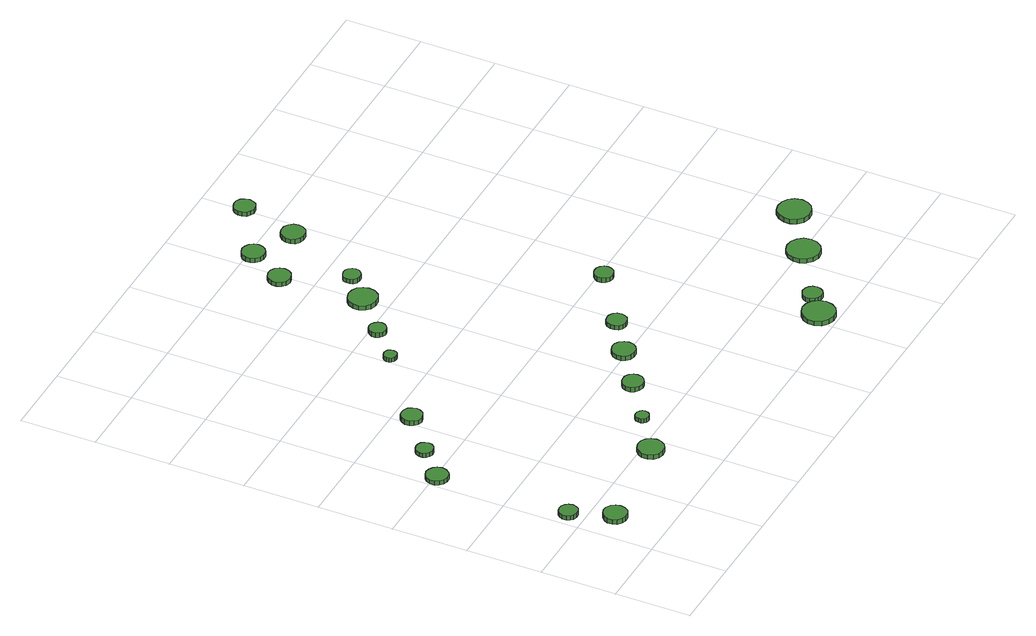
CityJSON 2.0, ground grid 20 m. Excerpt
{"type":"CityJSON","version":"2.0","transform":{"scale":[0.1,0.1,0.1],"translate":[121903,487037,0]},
"CityObjects":{
"tree1":{"type":"SolitaryVegetationObject","attributes":{"function":"something"},"geometry":[{"type":"MultiSurface","lod":"1","boundaries":[[[0,1,2,3,4,5,6,7,8,9,10,11,12,13,14]],[[15,16,17,18,19,20,21,22,23,24,25,26,27,28,29]],[[0,29,28,1]],[[1,28,27,2]],[[2,27,26,3]],[[3,26,25,4]],[[4,25,24,5]],[[5,24,23,6]],[[6,23,22,7]],[[7,22,21,8]],[[8,21,20,9]],[[9,20,19,10]],[[10,19,18,11]],[[11,18,17,12]],[[12,17,16,13]],[[13,16,15,14]],[[14,15,29,0]]]}]},
"tree2":{"type":"SolitaryVegetationObject","attributes":{"function":"something"},"geometry":[{"type":"MultiSurface","lod":"1","boundaries":[[[30,31,32,33,34,35,36,37,38,39,40,41,42,43,44]],[[45,46,47,48,49,50,51,52,53,54,55,56,57,58,59]],[[30,59,58,31]],[[31,58,57,32]],[[32,57,56,33]],[[33,56,55,34]],[[34,55,54,35]],[[35,54,53,36]],[[36,53,52,37]],[[37,52,51,38]],[[38,51,50,39]],[[39,50,49,40]],[[40,49,48,41]],[[41,48,47,42]],[[42,47,46,43]],[[43,46,45,44]],[[44,45,59,30]]]}]},
"tree3":{"type":"SolitaryVegetationObject","attributes":{"function":"something"},"geometry":[{"type":"MultiSurface","lod":"1","boundaries":[[[60,61,62,63,64,65,66,67,68,69,70,71,72,73,74]],[[75,76,77,78,79,80,81,82,83,84,85,86,87,88,89]],[[60,89,88,61]],[[61,88,87,62]],[[62,87,86,63]],[[63,86,85,64]],[[64,85,84,65]],[[65,84,83,66]],[[66,83,82,67]],[[67,82,81,68]],[[68,81,80,69]],[[69,80,79,70]],[[70,79,78,71]],[[71,78,77,72]],[[72,77,76,73]],[[73,76,75,74]],[[74,75,89,60]]]}]},
"tree4":{"type":"SolitaryVegetationObject","attributes":{"function":"something"},"geometry":[{"type":"MultiSurface","lod":"1","boundaries":[[[90,91,92,93,94,95,96,97,98,99,100,101,102,103,104]],[[105,106,107,108,109,110,111,112,113,114,115,116,117,118,119]],[[90,119,118,91]],[[91,118,117,92]],[[92,117,116,93]],[[93,116,115,94]],[[94,115,114,95]],[[95,114,113,96]],[[96,113,112,97]],[[97,112,111,98]],[[98,111,110,99]],[[99,110,109,100]],[[100,109,108,101]],[[101,108,107,102]],[[102,107,106,103]],[[103,106,105,104]],[[104,105,119,90]]]}]},
"tree5":{"type":"SolitaryVegetationObject","attributes":{"function":"something"},"geometry":[{"type":"MultiSurface","lod":"1","boundaries":[[[120,121,122,123,124,125,126,127,128,129,130,131,132,133,134]],[[135,136,137,138,139,140,141,142,143,144,145,146,147,148,149]],[[120,149,148,121]],[[121,148,147,122]],[[122,147,146,123]],[[123,146,145,124]],[[124,145,144,125]],[[125,144,143,126]],[[126,143,142,127]],[[127,142,141,128]],[[128,141,140,129]],[[129,140,139,130]],[[130,139,138,131]],[[131,138,137,132]],[[132,137,136,133]],[[133,136,135,134]],[[134,135,149,120]]]}]},
"tree6":{"type":"SolitaryVegetationObject","attributes":{"function":"something"},"geometry":[{"type":"MultiSurface","lod":"1","boundaries":[[[150,151,152,153,154,155,156,157,158,159,160,161,162,163,164]],[[165,166,167,168,169,170,171,172,173,174,175,176,177,178,179]],[[150,179,178,151]],[[151,178,177,152]],[[152,177,176,153]],[[153,176,175,154]],[[154,175,174,155]],[[155,174,173,156]],[[156,173,172,157]],[[157,172,171,158]],[[158,171,170,159]],[[159,170,169,160]],[[160,169,168,161]],[[161,168,167,162]],[[162,167,166,163]],[[163,166,165,164]],[[164,165,179,150]]]}]},
"tree7":{"type":"SolitaryVegetationObject","attributes":{"function":"something"},"geometry":[{"type":"MultiSurface","lod":"1","boundaries":[[[180,181,182,183,184,185,186,187,188,189,190,191,192,193,194]],[[195,196,197,198,199,200,201,202,203,204,205,206,207,208,209]],[[180,209,208,181]],[[181,208,207,182]],[[182,207,206,183]],[[183,206,205,184]],[[184,205,204,185]],[[185,204,203,186]],[[186,203,202,187]],[[187,202,201,188]],[[188,201,200,189]],[[189,200,199,190]],[[190,199,198,191]],[[191,198,197,192]],[[192,197,196,193]],[[193,196,195,194]],[[194,195,209,180]]]}]},
"tree8":{"type":"SolitaryVegetationObject","attributes":{"function":"something"},"geometry":[{"type":"MultiSurface","lod":"1","boundaries":[[[210,211,212,213,214,215,216,217,218,219,220,221,222,223,224]],[[225,226,227,228,229,230,231,232,233,234,235,236,237,238,239]],[[210,239,238,211]],[[211,238,237,212]],[[212,237,236,213]],[[213,236,235,214]],[[214,235,234,215]],[[215,234,233,216]],[[216,233,232,217]],[[217,232,231,218]],[[218,231,230,219]],[[219,230,229,220]],[[220,229,228,221]],[[221,228,227,222]],[[222,227,226,223]],[[223,226,225,224]],[[224,225,239,210]]]}]},
"tree9":{"type":"SolitaryVegetationObject","attributes":{"function":"something"},"geometry":[{"type":"MultiSurface","lod":"1","boundaries":[[[240,241,242,243,244,245,246,247,248,249,250,251,252,253,254]],[[255,256,257,258,259,260,261,262,263,264,265,266,267,268,269]],[[240,269,268,241]],[[241,268,267,242]],[[242,267,266,243]],[[243,266,265,244]],[[244,265,264,245]],[[245,264,263,246]],[[246,263,262,247]],[[247,262,261,248]],[[248,261,260,249]],[[249,260,259,250]],[[250,259,258,251]],[[251,258,257,252]],[[252,257,256,253]],[[253,256,255,254]],[[254,255,269,240]]]}]},
"tree10":{"type":"SolitaryVegetationObject","attributes":{"function":"something"},"geometry":[{"type":"MultiSurface","lod":"1","boundaries":[[[270,271,272,273,274,275,276,277,278,279,280,281,282,283,284]],[[285,286,287,288,289,290,291,292,293,294,295,296,297,298,299]],[[270,299,298,271]],[[271,298,297,272]],[[272,297,296,273]],[[273,296,295,274]],[[274,295,294,275]],[[275,294,293,276]],[[276,293,292,277]],[[277,292,291,278]],[[278,291,290,279]],[[279,290,289,280]],[[280,289,288,281]],[[281,288,287,282]],[[282,287,286,283]],[[283,286,285,284]],[[284,285,299,270]]]}]},
"tree11":{"type":"SolitaryVegetationObject","attributes":{"function":"something"},"geometry":[{"type":"MultiSurface","lod":"1","boundaries":[[[300,301,302,303,304,305,306,307,308,309,310,311,312,313,314]],[[315,316,317,318,319,320,321,322,323,324,325,326,327,328,329]],[[300,329,328,301]],[[301,328,327,302]],[[302,327,326,303]],[[303,326,325,304]],[[304,325,324,305]],[[305,324,323,306]],[[306,323,322,307]],[[307,322,321,308]],[[308,321,320,309]],[[309,320,319,310]],[[310,319,318,311]],[[311,318,317,312]],[[312,317,316,313]],[[313,316,315,314]],[[314,315,329,300]]]}]},
"tree12":{"type":"SolitaryVegetationObject","attributes":{"function":"something"},"geometry":[{"type":"MultiSurface","lod":"1","boundaries":[[[330,331,332,333,334,335,336,337,338,339,340,341,342,343,344]],[[345,346,347,348,349,350,351,352,353,354,355,356,357,358,359]],[[330,359,358,331]],[[331,358,357,332]],[[332,357,356,333]],[[333,356,355,334]],[[334,355,354,335]],[[335,354,353,336]],[[336,353,352,337]],[[337,352,351,338]],[[338,351,350,339]],[[339,350,349,340]],[[340,349,348,341]],[[341,348,347,342]],[[342,347,346,343]],[[343,346,345,344]],[[344,345,359,330]]]}]},
"tree13":{"type":"SolitaryVegetationObject","attributes":{"function":"something"},"geometry":[{"type":"MultiSurface","lod":"1","boundaries":[[[360,361,362,363,364,365,366,367,368,369,370,371,372,373,374]],[[375,376,377,378,379,380,381,382,383,384,385,386,387,388,389]],[[360,389,388,361]],[[361,388,387,362]],[[362,387,386,363]],[[363,386,385,364]],[[364,385,384,365]],[[365,384,383,366]],[[366,383,382,367]],[[367,382,381,368]],[[368,381,380,369]],[[369,380,379,370]],[[370,379,378,371]],[[371,378,377,372]],[[372,377,376,373]],[[373,376,375,374]],[[374,375,389,360]]]}]},
"tree14":{"type":"SolitaryVegetationObject","attributes":{"function":"something"},"geometry":[{"type":"MultiSurface","lod":"1","boundaries":[[[390,391,392,393,394,395,396,397,398,399,400,401,402,403,404]],[[405,406,407,408,409,410,411,412,413,414,415,416,417,418,419]],[[390,419,418,391]],[[391,418,417,392]],[[392,417,416,393]],[[393,416,415,394]],[[394,415,414,395]],[[395,414,413,396]],[[396,413,412,397]],[[397,412,411,398]],[[398,411,410,399]],[[399,410,409,400]],[[400,409,408,401]],[[401,408,407,402]],[[402,407,406,403]],[[403,406,405,404]],[[404,405,419,390]]]}]},
"tree15":{"type":"SolitaryVegetationObject","attributes":{"function":"something"},"geometry":[{"type":"MultiSurface","lod":"1","boundaries":[[[420,421,422,423,424,425,426,427,428,429,430,431,432,433,434]],[[435,436,437,438,439,440,441,442,443,444,445,446,447,448,449]],[[420,449,448,421]],[[421,448,447,422]],[[422,447,446,423]],[[423,446,445,424]],[[424,445,444,425]],[[425,444,443,426]],[[426,443,442,427]],[[427,442,441,428]],[[428,441,440,429]],[[429,440,439,430]],[[430,439,438,431]],[[431,438,437,432]],[[432,437,436,433]],[[433,436,435,434]],[[434,435,449,420]]]}]},
"tree16":{"type":"SolitaryVegetationObject","attributes":{"function":"something"},"geometry":[{"type":"MultiSurface","lod":"1","boundaries":[[[450,451,452,453,454,455,456,457,458,459,460,461,462,463,464]],[[465,466,467,468,469,470,471,472,473,474,475,476,477,478,479]],[[450,479,478,451]],[[451,478,477,452]],[[452,477,476,453]],[[453,476,475,454]],[[454,475,474,455]],[[455,474,473,456]],[[456,473,472,457]],[[457,472,471,458]],[[458,471,470,459]],[[459,470,469,460]],[[460,469,468,461]],[[461,468,467,462]],[[462,467,466,463]],[[463,466,465,464]],[[464,465,479,450]]]}]},
"tree17":{"type":"SolitaryVegetationObject","attributes":{"function":"something"},"geometry":[{"type":"MultiSurface","lod":"1","boundaries":[[[480,481,482,483,484,485,486,487,488,489,490,491,492,493,494]],[[495,496,497,498,499,500,501,502,503,504,505,506,507,508,509]],[[480,509,508,481]],[[481,508,507,482]],[[482,507,506,483]],[[483,506,505,484]],[[484,505,504,485]],[[485,504,503,486]],[[486,503,502,487]],[[487,502,501,488]],[[488,501,500,489]],[[489,500,499,490]],[[490,499,498,491]],[[491,498,497,492]],[[492,497,496,493]],[[493,496,495,494]],[[494,495,509,480]]]}]},
"tree18":{"type":"SolitaryVegetationObject","attributes":{"function":"something"},"geometry":[{"type":"MultiSurface","lod":"1","boundaries":[[[510,511,512,513,514,515,516,517,518,519,520,521,522,523,524]],[[525,526,527,528,529,530,531,532,533,534,535,536,537,538,539]],[[510,539,538,511]],[[511,538,537,512]],[[512,537,536,513]],[[513,536,535,514]],[[514,535,534,515]],[[515,534,533,516]],[[516,533,532,517]],[[517,532,531,518]],[[518,531,530,519]],[[519,530,529,520]],[[520,529,528,521]],[[521,528,527,522]],[[522,527,526,523]],[[523,526,525,524]],[[524,525,539,510]]]}]},
"tree19":{"type":"SolitaryVegetationObject","attributes":{"function":"something"},"geometry":[{"type":"MultiSurface","lod":"1","boundaries":[[[540,541,542,543,544,545,546,547,548,549,550,551,552,553,554]],[[555,556,557,558,559,560,561,562,563,564,565,566,567,568,569]],[[540,569,568,541]],[[541,568,567,542]],[[542,567,566,543]],[[543,566,565,544]],[[544,565,564,545]],[[545,564,563,546]],[[546,563,562,547]],[[547,562,561,548]],[[548,561,560,549]],[[549,560,559,550]],[[550,559,558,551]],[[551,558,557,552]],[[552,557,556,553]],[[553,556,555,554]],[[554,555,569,540]]]}]},
"tree20":{"type":"SolitaryVegetationObject","attributes":{"function":"something"},"geometry":[{"type":"MultiSurface","lod":"1","boundaries":[[[570,571,572,573,574,575,576,577,578,579,580,581,582,583,584]],[[585,586,587,588,589,590,591,592,593,594,595,596,597,598,599]],[[570,599,598,571]],[[571,598,597,572]],[[572,597,596,573]],[[573,596,595,574]],[[574,595,594,575]],[[575,594,593,576]],[[576,593,592,577]],[[577,592,591,578]],[[578,591,590,579]],[[579,590,589,580]],[[580,589,588,581]],[[581,588,587,582]],[[582,587,586,583]],[[583,586,585,584]],[[584,585,599,570]]]}]},
"tree21":{"type":"SolitaryVegetationObject","attributes":{"function":"something"},"geometry":[{"type":"MultiSurface","lod":"1","boundaries":[[[600,601,602,603,604,605,606,607,608,609,610,611,612,613,614]],[[615,616,617,618,619,620,621,622,623,624,625,626,627,628,629]],[[600,629,628,601]],[[601,628,627,602]],[[602,627,626,603]],[[603,626,625,604]],[[604,625,624,605]],[[605,624,623,606]],[[606,623,622,607]],[[607,622,621,608]],[[608,621,620,609]],[[609,620,619,610]],[[610,619,618,611]],[[611,618,617,612]],[[612,617,616,613]],[[613,616,615,614]],[[614,615,629,600]]]}]},
"tree22":{"type":"SolitaryVegetationObject","attributes":{"function":"something"},"geometry":[{"type":"MultiSurface","lod":"1","boundaries":[[[630,631,632,633,634,635,636,637,638,639,640,641,642,643,644]],[[645,646,647,648,649,650,651,652,653,654,655,656,657,658,659]],[[630,659,658,631]],[[631,658,657,632]],[[632,657,656,633]],[[633,656,655,634]],[[634,655,654,635]],[[635,654,653,636]],[[636,653,652,637]],[[637,652,651,638]],[[638,651,650,639]],[[639,650,649,640]],[[640,649,648,641]],[[641,648,647,642]],[[642,647,646,643]],[[643,646,645,644]],[[644,645,659,630]]]}]},
"tree23":{"type":"SolitaryVegetationObject","attributes":{"function":"something"},"geometry":[{"type":"MultiSurface","lod":"1","boundaries":[[[660,661,662,663,664,665,666,667,668,669,670,671,672,673,674]],[[675,676,677,678,679,680,681,682,683,684,685,686,687,688,689]],[[660,689,688,661]],[[661,688,687,662]],[[662,687,686,663]],[[663,686,685,664]],[[664,685,684,665]],[[665,684,683,666]],[[666,683,682,667]],[[667,682,681,668]],[[668,681,680,669]],[[669,680,679,670]],[[670,679,678,671]],[[671,678,677,672]],[[672,677,676,673]],[[673,676,675,674]],[[674,675,689,660]]]}]}
},
"vertices":[
[58,240,20],[55,250,20],[50,258,20],[41,263,20],[31,264,20],[21,261,20],[14,254,20],[10,245,20],[10,235,20],[14,226,20],[21,219,20],[31,216,20],[41,217,20],[50,222,20],[55,230,20],[55,230,7],[50,222,7],[41,217,7],[31,216,7],[21,219,7],[14,226,7],[10,235,7],[10,245,7],[14,254,7],[21,261,7],[31,264,7],[41,263,7],[50,258,7],[55,250,7],[58,240,7],
[110,136,16],[107,149,16],[100,159,16],[88,166,16],[76,167,16],[64,163,16],[54,154,16],[49,143,16],[49,130,16],[54,118,16],[64,110,16],[76,106,16],[88,107,16],[100,113,16],[107,124,16],[107,124,3],[100,113,3],[88,107,3],[76,106,3],[64,110,3],[54,118,3],[49,130,3],[49,143,3],[54,154,3],[64,163,3],[76,167,3],[88,166,3],[100,159,3],[107,149,3],[110,136,3],
[60,592,15],[57,604,15],[50,613,15],[40,619,15],[28,621,15],[16,617,15],[8,609,15],[3,598,15],[3,586,15],[8,575,15],[16,567,15],[28,563,15],[40,564,15],[50,570,15],[57,580,15],[57,580,3],[50,570,3],[40,564,3],[28,563,3],[16,567,3],[8,575,3],[3,586,3],[3,598,3],[8,609,3],[16,617,3],[28,621,3],[40,619,3],[50,613,3],[57,604,3],[60,592,3],
[136,666,15],[134,675,15],[128,683,15],[120,687,15],[111,688,15],[102,685,15],[95,679,15],[91,670,15],[91,661,15],[95,652,15],[102,646,15],[111,643,15],[120,644,15],[128,649,15],[134,657,15],[134,657,3],[128,649,3],[120,644,3],[111,643,3],[102,646,3],[95,652,3],[91,661,3],[91,670,3],[95,679,3],[102,685,3],[111,688,3],[120,687,3],[128,683,3],[134,675,3],[136,666,3],
[388,175,17],[385,188,17],[377,200,17],[365,207,17],[351,208,17],[337,204,17],[327,194,17],[321,182,17],[321,168,17],[327,155,17],[337,145,17],[351,141,17],[365,142,17],[377,149,17],[385,161,17],[385,161,4],[377,149,4],[365,142,4],[351,141,4],[337,145,4],[327,155,4],[321,168,4],[321,182,4],[327,194,4],[337,204,4],[351,208,4],[365,207,4],[377,200,4],[385,188,4],[388,175,4],
[245,751,18],[242,762,18],[236,771,18],[226,777,18],[214,778,18],[203,775,18],[195,767,18],[190,756,18],[190,745,18],[195,735,18],[203,727,18],[214,723,18],[226,725,18],[236,730,18],[242,740,18],[242,740,5],[236,730,5],[226,725,5],[214,723,5],[203,727,5],[195,735,5],[190,745,5],[190,756,5],[195,767,5],[203,775,5],[214,778,5],[226,777,5],[236,771,5],[242,762,5],[245,751,5],
[481,251,15],[480,258,15],[475,263,15],[469,267,15],[462,268,15],[455,266,15],[450,261,15],[447,254,15],[447,247,15],[450,240,15],[455,236,15],[462,233,15],[469,234,15],[475,238,15],[480,244,15],[480,244,3],[475,238,3],[469,234,3],[462,233,3],[455,236,3],[450,240,3],[447,247,3],[447,254,3],[450,261,3],[455,266,3],[462,268,3],[469,267,3],[475,263,3],[480,258,3],[481,251,3],
[605,331,15],[603,342,15],[596,352,15],[586,357,15],[575,358,15],[564,355,15],[555,347,15],[550,337,15],[550,325,15],[555,315,15],[564,307,15],[575,304,15],[586,305,15],[596,311,15],[603,320,15],[603,320,2],[596,311,2],[586,305,2],[575,304,2],[564,307,2],[555,315,2],[550,325,2],[550,337,2],[555,347,2],[564,355,2],[575,358,2],[586,357,2],[596,352,2],[603,342,2],[605,331,2],
[433,905,16],[432,912,16],[428,918,16],[422,921,16],[415,922,16],[408,920,16],[403,915,16],[400,909,16],[400,902,16],[403,895,16],[408,891,16],[415,889,16],[422,889,16],[428,893,16],[432,898,16],[432,898,4],[428,893,4],[422,889,4],[415,889,4],[408,891,4],[403,895,4],[400,902,4],[400,909,4],[403,915,4],[408,920,4],[415,922,4],[422,921,4],[428,918,4],[432,912,4],[433,905,4],
[523,980,15],[521,989,15],[515,997,15],[507,1002,15],[498,1003,15],[489,1000,15],[482,993,15],[478,985,15],[478,976,15],[482,967,15],[489,961,15],[498,958,15],[507,959,15],[515,964,15],[521,971,15],[521,971,2],[515,964,2],[507,959,2],[498,958,2],[489,961,2],[482,967,2],[478,976,2],[478,985,2],[482,993,2],[489,1000,2],[498,1003,2],[507,1002,2],[515,997,2],[521,989,2],[523,980,2],
[713,407,16],[711,419,16],[703,430,16],[692,436,16],[680,437,16],[668,433,16],[658,425,16],[653,413,16],[653,401,16],[658,389,16],[668,381,16],[680,377,16],[692,378,16],[703,385,16],[711,395,16],[711,395,3],[703,385,3],[692,378,3],[680,377,3],[668,381,3],[658,389,3],[653,401,3],[653,413,3],[658,425,3],[668,433,3],[680,437,3],[692,436,3],[703,430,3],[711,419,3],[713,407,3],
[635,1068,15],[632,1083,15],[623,1096,15],[609,1103,15],[593,1105,15],[578,1100,15],[567,1090,15],[560,1075,15],[560,1060,15],[567,1045,15],[578,1035,15],[593,1030,15],[609,1032,15],[623,1039,15],[632,1052,15],[632,1052,2],[623,1039,2],[609,1032,2],[593,1030,2],[578,1035,2],[567,1045,2],[560,1060,2],[560,1075,2],[567,1090,2],[578,1100,2],[593,1105,2],[609,1103,2],[623,1096,2],[632,1083,2],[635,1068,2],
[810,475,14],[808,486,14],[802,495,14],[792,500,14],[781,501,14],[771,498,14],[763,491,14],[759,481,14],[759,470,14],[763,460,14],[771,453,14],[781,449,14],[792,451,14],[802,456,14],[808,465,14],[808,465,2],[802,456,2],[792,451,2],[781,449,2],[771,453,2],[763,460,2],[759,470,2],[759,481,2],[763,491,2],[771,498,2],[781,501,2],[792,500,2],[802,495,2],[808,486,2],[810,475,2],
[617,1287,15],[614,1299,15],[607,1309,15],[596,1315,15],[584,1316,15],[572,1312,15],[563,1304,15],[558,1293,15],[558,1281,15],[563,1269,15],[572,1261,15],[584,1257,15],[596,1259,15],[607,1265,15],[614,1275,15],[614,1275,3],[607,1265,3],[596,1259,3],[584,1257,3],[572,1261,3],[563,1269,3],[558,1281,3],[558,1293,3],[563,1304,3],[572,1312,3],[584,1316,3],[596,1315,3],[607,1309,3],[614,1299,3],[617,1287,3],
[691,1132,15],[689,1141,15],[683,1149,15],[675,1153,15],[666,1154,15],[657,1151,15],[649,1145,15],[646,1136,15],[646,1127,15],[649,1118,15],[657,1112,15],[666,1109,15],[675,1110,15],[683,1115,15],[689,1122,15],[689,1122,2],[683,1115,2],[675,1110,2],[666,1109,2],[657,1112,2],[649,1118,2],[646,1127,2],[646,1136,2],[649,1145,2],[657,1151,2],[666,1154,2],[675,1153,2],[683,1149,2],[689,1141,2],[691,1132,2],
[1072,51,14],[1068,68,14],[1058,83,14],[1042,92,14],[1025,94,14],[1008,88,14],[994,76,14],[987,60,14],[987,42,14],[994,26,14],[1008,14,14],[1025,8,14],[1042,10,14],[1058,19,14],[1068,34,14],[1068,34,1],[1058,19,1],[1042,10,1],[1025,8,1],[1008,14,1],[994,26,1],[987,42,1],[987,60,1],[994,76,1],[1008,88,1],[1025,94,1],[1042,92,1],[1058,83,1],[1068,68,1],[1072,51,1],
[673,1384,18],[670,1396,18],[663,1406,18],[652,1412,18],[640,1414,18],[628,1410,18],[619,1402,18],[614,1390,18],[614,1378,18],[619,1367,18],[628,1359,18],[640,1355,18],[652,1356,18],[663,1362,18],[670,1372,18],[670,1372,5],[663,1362,5],[652,1356,5],[640,1355,5],[628,1359,5],[619,1367,5],[614,1378,5],[614,1390,5],[619,1402,5],[628,1410,5],[640,1414,5],[652,1412,5],[663,1406,5],[670,1396,5],[673,1384,5],
[966,587,15],[964,597,15],[958,605,15],[949,610,15],[939,611,15],[929,608,15],[922,601,15],[917,592,15],[917,582,15],[922,572,15],[929,565,15],[939,562,15],[949,563,15],[958,568,15],[964,577,15],[964,577,2],[958,568,2],[949,563,2],[939,562,2],[929,565,2],[922,572,2],[917,582,2],[917,592,2],[922,601,2],[929,608,2],[939,611,2],[949,610,2],[958,605,2],[964,597,2],[966,587,2],
[1115,97,14],[1113,108,14],[1107,116,14],[1098,121,14],[1087,123,14],[1077,119,14],[1070,112,14],[1065,103,14],[1065,92,14],[1070,82,14],[1077,75,14],[1087,72,14],[1098,73,14],[1107,78,14],[1113,87,14],[1113,87,1],[1107,78,1],[1098,73,1],[1087,72,1],[1077,75,1],[1070,82,1],[1065,92,1],[1065,103,1],[1070,112,1],[1077,119,1],[1087,123,1],[1098,121,1],[1107,116,1],[1113,108,1],[1115,97,1],
[785,1331,19],[783,1344,19],[775,1354,19],[764,1361,19],[751,1362,19],[739,1358,19],[729,1349,19],[724,1338,19],[724,1325,19],[729,1313,19],[739,1305,19],[751,1301,19],[764,1302,19],[775,1308,19],[783,1319,19],[783,1319,6],[775,1308,6],[764,1302,6],[751,1301,6],[739,1305,6],[729,1313,6],[724,1325,6],[724,1338,6],[729,1349,6],[739,1358,6],[751,1362,6],[764,1361,6],[775,1354,6],[783,1344,6],[785,1331,6],
[826,1483,19],[823,1495,19],[817,1504,19],[807,1510,19],[795,1511,19],[785,1507,19],[776,1500,19],[771,1489,19],[771,1478,19],[776,1467,19],[785,1460,19],[795,1456,19],[807,1457,19],[817,1463,19],[823,1472,19],[823,1472,7],[817,1463,7],[807,1457,7],[795,1456,7],[785,1460,7],[776,1467,7],[771,1478,7],[771,1489,7],[776,1500,7],[785,1507,7],[795,1511,7],[807,1510,7],[817,1504,7],[823,1495,7],[826,1483,7],
[1279,193,16],[1276,211,16],[1265,225,16],[1250,234,16],[1232,236,16],[1215,230,16],[1202,218,16],[1195,202,16],[1195,184,16],[1202,168,16],[1215,156,16],[1232,150,16],[1250,152,16],[1265,161,16],[1276,176,16],[1276,176,4],[1265,161,4],[1250,152,4],[1232,150,4],[1215,156,4],[1202,168,4],[1195,184,4],[1195,202,4],[1202,218,4],[1215,230,4],[1232,236,4],[1250,234,4],[1265,225,4],[1276,211,4],[1279,193,4],
[1415,283,15],[1411,301,15],[1401,315,15],[1385,324,15],[1367,326,15],[1350,321,15],[1337,309,15],[1330,292,15],[1330,275,15],[1337,258,15],[1350,246,15],[1367,241,15],[1385,243,15],[1401,252,15],[1411,266,15],[1411,266,2],[1401,252,2],[1385,243,2],[1367,241,2],[1350,246,2],[1337,258,2],[1330,275,2],[1330,292,2],[1337,309,2],[1350,321,2],[1367,326,2],[1385,324,2],[1401,315,2],[1411,301,2],[1415,283,2]
]}
